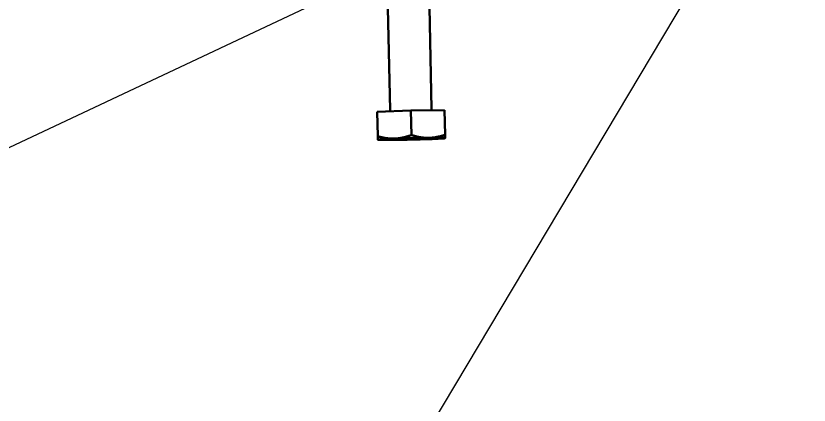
# Model space of a CAD drawing. Header units: millimetres. Extents: x 0 to 2625, y 0 to 1856.
# Drawn here: x 1463.7 to 1616.7, y 1189.2 to 1264.1 of the extents above; entities that cross this region are included whole.
import ezdxf

# ---------------------------------------------------------------- set-up
doc = ezdxf.new("R2010")
doc.units = ezdxf.units.MM
doc.header["$LTSCALE"] = 6.25
doc.layers.add('Symbol (ISO)', color=7, linetype='Continuous', lineweight=25)
doc.layers.add('Visible (ISO)', color=7, linetype='Continuous', lineweight=50)
doc.styles.add('Note Text (ISO)', font='tahoma.ttf')
doc.dimstyles.new('Default - Method 1b (ISO)$7', dxfattribs={"dimscale": 6.25, "dimtxt": 3.5, "dimasz": 2.5, "dimexe": 3.175, "dimexo": 0, "dimgap": 0.762, "dimtad": 1, "dimtoh": 1, "dimrnd": 1e-08, "dimtxsty": 'Note Text (ISO)', "dimcen": 0.09, "dimdle": 10, "dimclrd": 256, "dimclre": 256, "dimclrt": 256, "dimazin": 2, "dimtfac": 1, "dimtmove": 0, "dimatfit": 3, "dimfxl": 1, "dimtolj": 1, "dimlwd": -1, "dimlwe": -1, "dimarcsym": 0})

msp = doc.modelspace()

# ---------------------------------------------------------------- linework, layer by layer
at = {"layer": 'Visible (ISO)'}
for p, q in [((1535.9, 1246.06), (1535.48, 1265.65)), ((1543.9, 1246.23), (1543.48, 1265.82)), ((1539.9, 1245.9), (1533.41, 1245.68)), ((1533.41, 1245.68), (1533.51, 1240.96)), ((1546.4, 1245.96), (1539.9, 1245.9)), ((1539.9, 1245.9), (1540, 1241.18)), ((1546.4, 1245.96), (1546.51, 1241.24)), ((1533.53, 1240.3), (1533.52, 1240.3)), ((1546.51, 1240.58), (1546.52, 1240.58))]:
    msp.add_line(p, q, dxfattribs=at)
for major_axis, start_param, end_param in [((6.5, 0.14), 0, 1.047223), ((-6.5, -0.14), 5.235962, 6.283185), ((-6.5, -0.14), 0, 1.047223), ((-6.5, -0.14), 4.188816, 5.235962), ((6.5, 0.14), 4.188816, 5.235962), ((6.5, 0.14), 5.235962, 6.283185)]:
    msp.add_ellipse((1540.02, 1240.44), major_axis=major_axis, ratio=0.021443, start_param=start_param, end_param=end_param, dxfattribs=at)
for points, knots in [([(1535.78, 1245.76), (1535.8, 1245.78), (1535.81, 1245.8), (1535.85, 1245.85), (1535.88, 1245.9), (1535.9, 1245.99), (1535.9, 1246.02), (1535.9, 1246.06)], [6.26025117, 6.26025117, 6.26025117, 6.26025117, 6.26766384, 6.26766384, 6.27761019, 6.27761019, 6.28318531, 6.28318531, 6.28318531, 6.28318531]), ([(1543.9, 1246.23), (1543.9, 1246.18), (1543.91, 1246.14), (1543.93, 1246.06), (1543.95, 1246.03), (1543.99, 1245.97), (1544.01, 1245.95), (1544.03, 1245.94)], [3.14159265, 3.14159265, 3.14159265, 3.14159265, 3.14864444, 3.14864444, 3.1563968, 3.1563968, 3.16452679, 3.16452679, 3.16452679, 3.16452679])]:
    msp.add_open_spline(points, degree=3, knots=knots, dxfattribs=at)
for points, weights in [([(1533.52, 1240.3), (1533.52, 1240.34), (1533.51, 1240.96)], [1, 1.03979481455, 1.00354456497]), ([(1533.51, 1240.96), (1535.26, 1240.44), (1536.77, 1240.49)], [1.00354456497, 1.03979481455, 1]), ([(1536.77, 1240.49), (1538.28, 1240.55), (1540, 1241.18)], [1, 1.03979166106, 1.00355030969]), ([(1540, 1241.18), (1541.76, 1240.62), (1543.27, 1240.63)], [1.00355030969, 1.03979166106, 1]), ([(1543.27, 1240.63), (1544.78, 1240.65), (1546.51, 1241.24)], [1, 1.03979481455, 1.00354456497]), ([(1546.51, 1241.24), (1546.52, 1240.62), (1546.52, 1240.58)], [1.00354456497, 1.03979481455, 1]), ([(1533.52, 1240.3), (1533.52, 1240.3), (1533.52, 1240.3)], [1.00498183049, 1.0026609158, 1]), ([(1546.52, 1240.58), (1546.52, 1240.58), (1546.52, 1240.58)], [1, 1.0026609158, 1.00498183049])]:
    msp.add_rational_spline(points, weights, degree=2, dxfattribs=at)

# ---------------------------------------------------------------- leaders
at = {"layer": 'Symbol (ISO)', "annotation_type": 0, "has_hookline": 1, "hookline_direction": 1}
for points, text_width in [([(1616.7, 1307.41), (1460.06, 1045.07), (1444.43, 1045.07)], 163.51), ([(1596.88, 1302.07), (1368.64, 1194.57), (1353.02, 1194.57)], 427.29)]:
    msp.add_leader(points, dimstyle='Default - Method 1b (ISO)$7', override={"dimtad": 0}, dxfattribs=dict(at, text_width=text_width))

doc.saveas('drawing.dxf')
